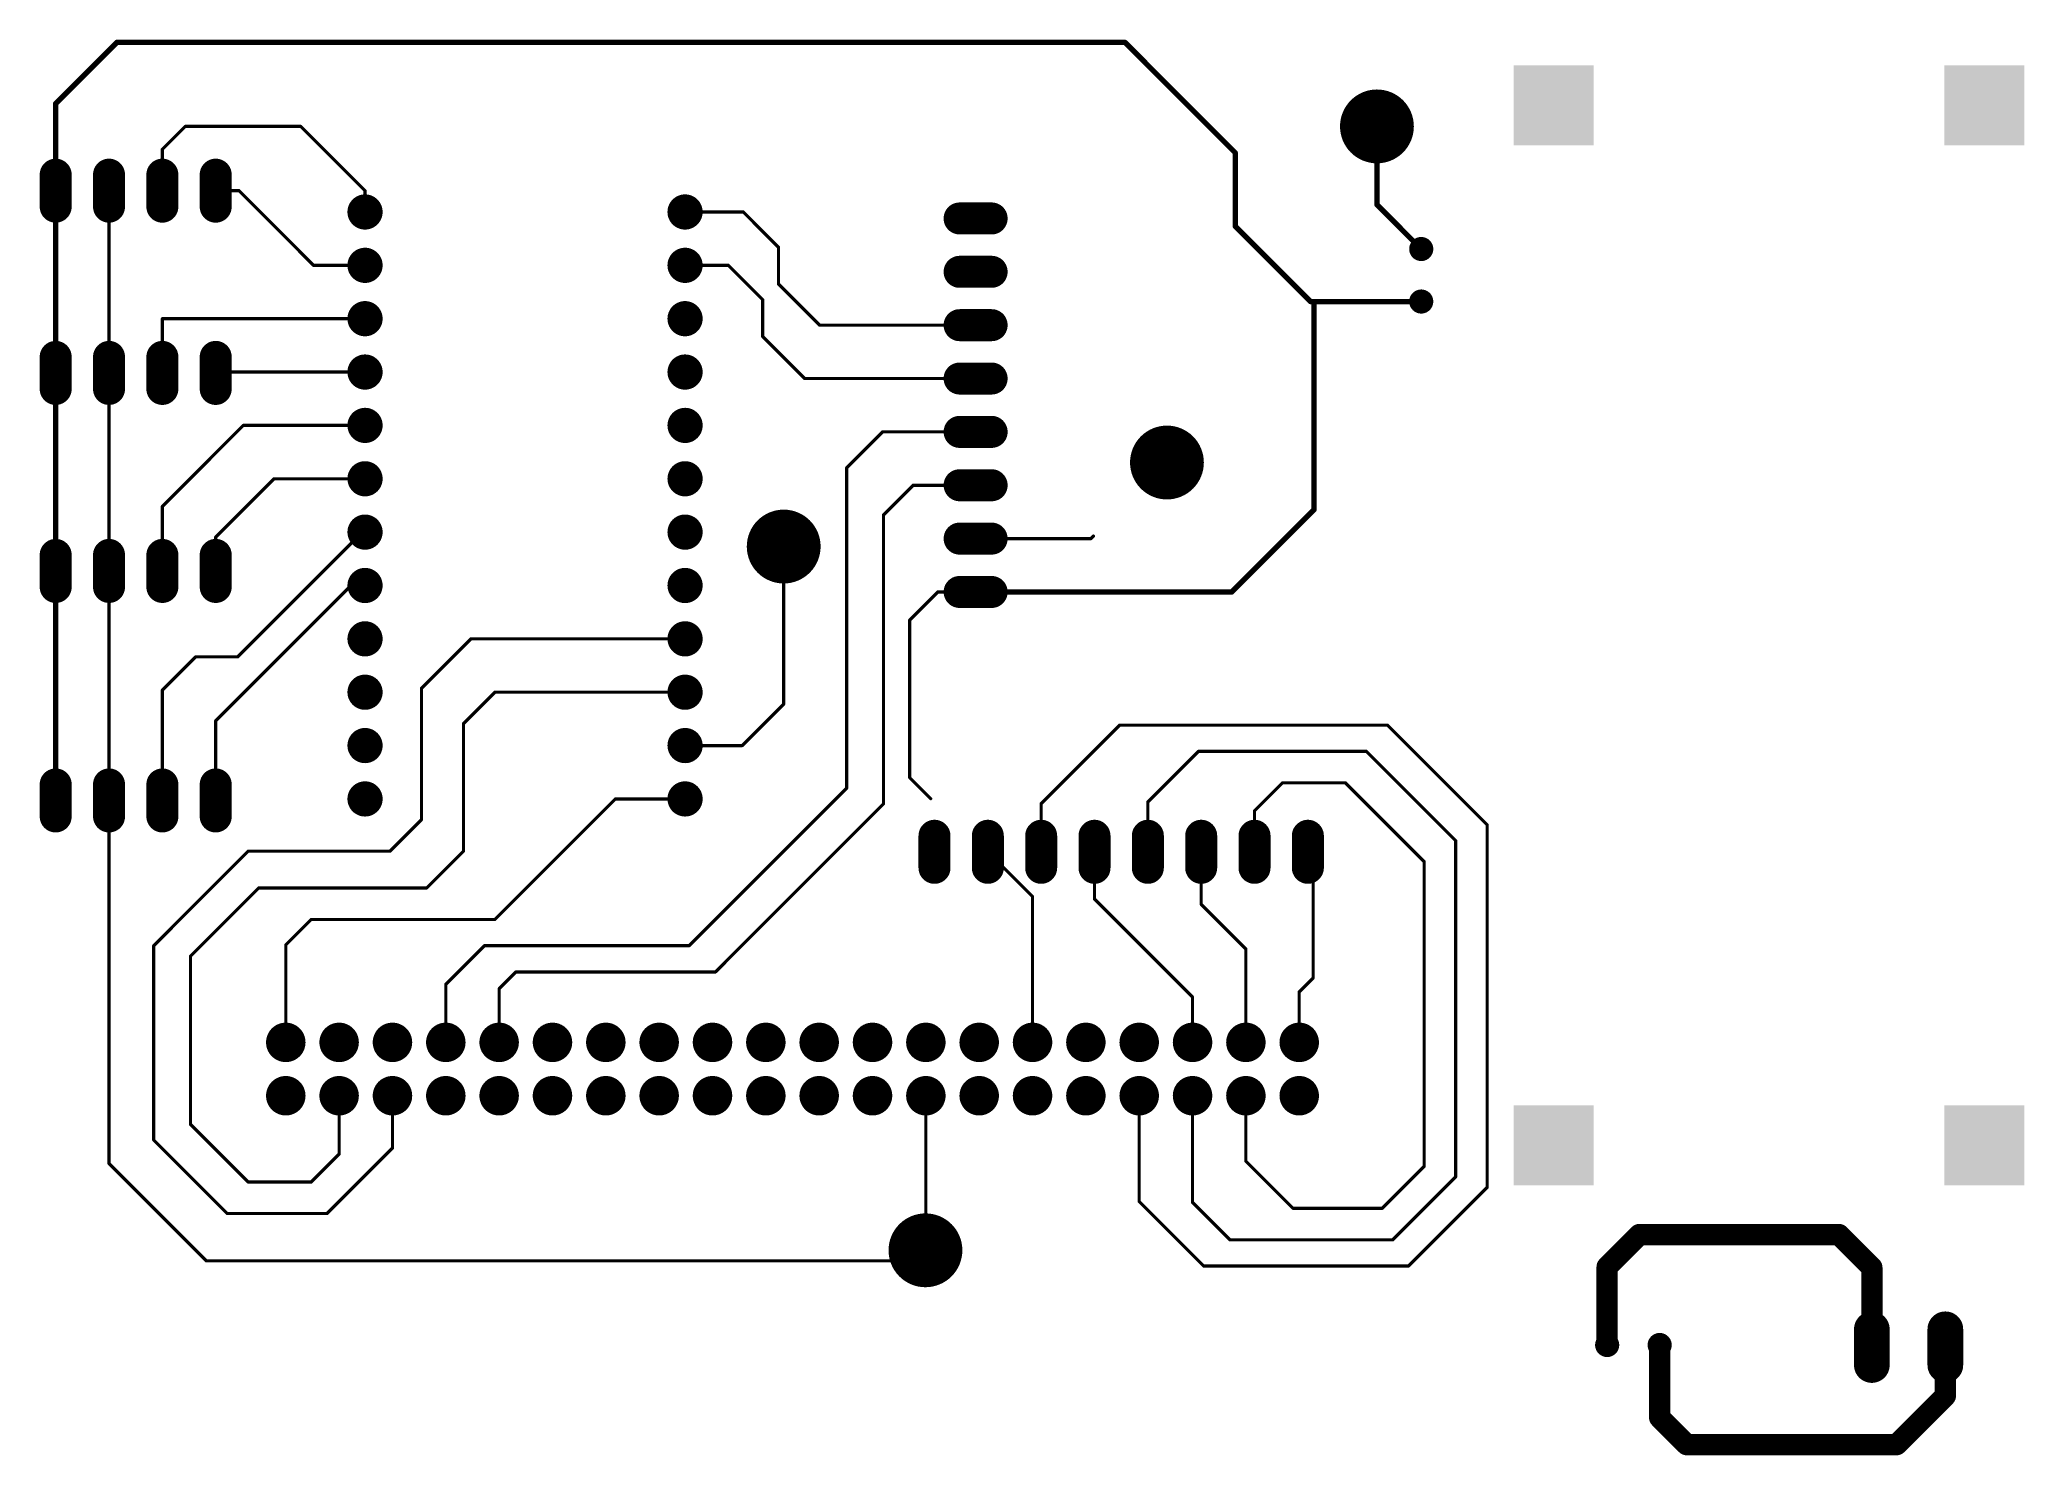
# Model space of a CAD drawing. Extents: x 2.8 to 97.3, y 1.5 to 68.9.
import ezdxf

# ---------------------------------------------------------------- set-up
doc = ezdxf.new("R2010")
doc.units = 0
for name, color, linetype in [('1', 12, 'CONTINUOUS'), ('17', 110, 'CONTINUOUS'), ('18', 110, 'CONTINUOUS')]:
    doc.layers.add(name, color=color, linetype=linetype)

# ---------------------------------------------------------------- blocks, each defined once
blk = doc.blocks.new('LONGP100')
at = {"const_width": 1}
blk.add_lwpolyline([(-0.5, 0), (0.5, 0)], dxfattribs=at)
at = {"const_width": 0.5}
for points in [[(-0.5, 0.25, 1), (-0.5, -0.25)], [(0.5, -0.25, 1), (0.5, 0.25)]]:
    blk.add_lwpolyline(points, format="xyb", dxfattribs=at)
blk = doc.blocks.new('ROUNDP')
at = {"const_width": 0.5}
blk.add_lwpolyline([(0, -0.25, 1), (0, 0.25, 1), (0, -0.25)], format="xyb", dxfattribs=at)
blk = doc.blocks.new('SQUAREP')
blk.add_solid([(-0.5, -0.5), (0.5, -0.5), (-0.5, 0.5), (0.5, 0.5)])
blk = doc.blocks.new('ROUNDV')
at = {"const_width": 0.5}
blk.add_lwpolyline([(0, -0.25, 1), (0, 0.25, 1), (0, -0.25)], format="xyb", dxfattribs=at)

msp = doc.modelspace()

# ---------------------------------------------------------------- linework, layer by layer
at = {"layer": '1'}
for points, const_width in [([(3.5822, 65.8322), (6.5, 68.75)], 0.254), ([(6.5, 68.75), (54.5, 68.75)], 0.254), ([(54.5, 68.75), (59.75, 63.5)], 0.254), ([(3.5822, 61.691), (3.5822, 65.8322)], 0.254), ([(8.6622, 63.6622), (9.75, 64.75)], 0.1524), ([(9.75, 64.75), (15.25, 64.75)], 0.1524), ([(15.25, 64.75), (18.3133, 61.6867)], 0.1524), ([(66.5, 61.0229), (66.5, 64.75)], 0.254), ([(8.6622, 61.691), (8.6622, 63.6622)], 0.1524), ([(59.75, 63.5), (59.75, 60)], 0.254), ([(3.5822, 53.0153), (3.5822, 61.6678)], 0.254), ([(6.1222, 61.691), (6.1222, 53.0153)], 0.1524), ([(12.309, 61.691), (11.2022, 61.691)], 0.1524), ([(15.8635, 58.1365), (12.309, 61.691)], 0.1524), ([(18.3133, 61.6867), (18.3133, 60.6765)], 0.1524), ([(36.3235, 60.6765), (33.5533, 60.6765)], 0.1524), ([(38, 59), (36.3235, 60.6765)], 0.1524), ([(68.609, 58.9139), (66.5, 61.0229)], 0.254), ([(59.75, 60), (63.3361, 56.4139)], 0.254), ([(38, 57.25), (38, 59)], 0.1524), ([(18.3133, 58.1365), (15.8635, 58.1365)], 0.1524), ([(35.6135, 58.1365), (33.5533, 58.1365)], 0.1524), ([(37.25, 56.5), (35.6135, 58.1365)], 0.1524), ([(39.9618, 55.2882), (38, 57.25)], 0.1524), ([(37.25, 54.75), (37.25, 56.5)], 0.1524), ([(63.3361, 56.4139), (63.5, 56.4139)], 0.254), ([(63.5, 56.4139), (68.609, 56.4139)], 0.254), ([(63.5, 56.4139), (63.5, 46.5)], 0.254), ([(18.3133, 55.5965), (8.6622, 55.5965)], 0.1524), ([(8.6622, 55.5965), (8.6622, 53.0153)], 0.1524), ([(39.2518, 52.7482), (37.25, 54.75)], 0.1524), ([(47.3897, 55.2882), (39.9618, 55.2882)], 0.1524), ([(3.5822, 53.0153), (3.5822, 43.8395)], 0.254), ([(6.1222, 53.0153), (6.1222, 43.5895)], 0.1524), ([(11.2022, 53.0153), (11.2434, 53.0565)], 0.1524), ([(18.3133, 53.0565), (11.2434, 53.0565)], 0.1524), ([(47.3897, 52.7482), (39.2518, 52.7482)], 0.1524), ([(12.5165, 50.5165), (8.6622, 46.6622)], 0.1524), ([(18.3133, 50.5165), (12.5165, 50.5165)], 0.1524), ([(42.9582, 50.2082), (41.25, 48.5)], 0.1524), ([(47.3897, 50.2082), (42.9582, 50.2082)], 0.1524), ([(41.25, 48.5), (41.25, 33.25)], 0.1524), ([(13.9765, 47.9765), (11.2022, 45.2022)], 0.1524), ([(18.3133, 47.9765), (13.9765, 47.9765)], 0.1524), ([(44.4182, 47.6682), (43, 46.25)], 0.1524), ([(47.3897, 47.6682), (44.4182, 47.6682)], 0.1524), ([(8.6622, 46.6622), (8.6622, 43.5895)], 0.1524), ([(43, 46.25), (43, 32.5)], 0.1524), ([(63.5, 46.5), (59.5882, 42.5882)], 0.254), ([(18.1865, 45.4365), (12.25, 39.5)], 0.1524), ([(18.3133, 45.4365), (18.1865, 45.4365)], 0.1524), ([(11.2022, 45.2022), (11.2022, 43.5895)], 0.1524), ([(38.25, 37.25), (38.25, 44.75)], 0.1524), ([(47.3897, 45.1282), (52.8782, 45.1282)], 0.1524), ([(52.8782, 45.1282), (53, 45.25)], 0.1524), ([(3.5822, 43.8395), (3.5822, 43.5895)], 0.254), ([(3.7035, 43.7109), (3.5822, 43.5895)], 0.254), ([(3.5822, 43.5895), (3.5822, 32.6638)], 0.254), ([(3.5822, 43.8395), (3.7109, 43.7109)], 0.1524), ([(3.7035, 43.7109), (3.7109, 43.7109)], 0.254), ([(6.1222, 43.5895), (6.1222, 32.6638)], 0.1524), ([(17.6465, 42.8965), (11.2022, 36.4522)], 0.1524), ([(18.3133, 42.8965), (17.6465, 42.8965)], 0.1524), ([(45.5882, 42.5882), (45, 42)], 0.1524), ([(47.3897, 42.5882), (45.5882, 42.5882)], 0.1524), ([(59.5882, 42.5882), (47.3897, 42.5882)], 0.254), ([(45, 42), (44.25, 41.25)], 0.1524), ([(44.25, 41.25), (44.25, 33.75)], 0.1524), ([(21, 38), (23.3565, 40.3565)], 0.1524), ([(23.3565, 40.3565), (33.5533, 40.3565)], 0.1524), ([(10.25, 39.5), (8.6622, 37.9122)], 0.1524), ([(12.25, 39.5), (10.25, 39.5)], 0.1524), ([(8.6622, 37.9122), (8.6622, 32.6638)], 0.1524), ([(21, 31.75), (21, 38)], 0.1524), ([(24.5, 37.8165), (23, 36.3165)], 0.1524), ([(24.5, 37.8165), (33.5533, 37.8165)], 0.1524), ([(36.2765, 35.2765), (38.25, 37.25)], 0.1524), ([(11.2022, 36.4522), (11.2022, 32.6638)], 0.1524), ([(23, 30.25), (23, 36.3165)], 0.1524), ([(50.5109, 32.5109), (54.25, 36.25)], 0.1524), ([(54.25, 36.25), (67, 36.25)], 0.1524), ([(67, 36.25), (71.75, 31.5)], 0.1524), ([(33.5533, 35.2765), (36.2765, 35.2765)], 0.1524), ([(55.5909, 32.5909), (58, 35)], 0.1524), ([(58, 35), (66, 35)], 0.1524), ([(66, 35), (70.25, 30.75)], 0.1524), ([(41.25, 33.25), (33.75, 25.75)], 0.1524), ([(44.25, 33.75), (45.25, 32.75)], 0.1524), ([(60.6709, 32.1709), (62, 33.5)], 0.1524), ([(62, 33.5), (65, 33.5)], 0.1524), ([(65, 33.5), (68.75, 29.75)], 0.1524), ([(6.1222, 32.6638), (6.1222, 15.3778)], 0.1524), ([(30.2365, 32.7365), (24.5, 27)], 0.1524), ([(33.5533, 32.7365), (30.2365, 32.7365)], 0.1524), ([(35, 24.5), (43, 32.5)], 0.1524), ([(50.5109, 30.2197), (50.5109, 32.5109)], 0.1524), ([(55.5909, 30.2197), (55.5909, 32.5909)], 0.1524), ([(60.6709, 30.2197), (60.6709, 32.1709)], 0.1524), ([(19.5, 30.25), (21, 31.75)], 0.1524), ([(71.75, 31.5), (71.75, 14.25)], 0.1524), ([(8.25, 25.75), (12.75, 30.25)], 0.1524), ([(12.75, 30.25), (19.5, 30.25)], 0.1524), ([(21.25, 28.5), (23, 30.25)], 0.1524), ([(47.9709, 30.2197), (50.0993, 28.0913)], 0.1524), ([(53.0509, 27.9697), (53.0509, 30.2197)], 0.1524), ([(58.1309, 30.2197), (58.1309, 27.7197)], 0.1524), ([(63.4609, 29.9697), (63.2109, 30.2197)], 0.1524), ([(70.25, 30.75), (70.25, 14.75)], 0.1524), ([(63.4609, 29.9697), (63.4609, 24.2109)], 0.1524), ([(68.75, 29.75), (68.75, 15.25)], 0.1524), ([(10, 25.25), (13.25, 28.5)], 0.1524), ([(13.25, 28.5), (21.25, 28.5)], 0.1524), ([(50.0993, 28.0913), (50.0993, 21.1476)], 0.1524), ([(57.7193, 23.3013), (53.0509, 27.9697)], 0.1524), ([(60.2593, 25.5913), (58.1309, 27.7197)], 0.1524), ([(14.5393, 25.7893), (15.75, 27)], 0.1524), ([(15.75, 27), (24.5, 27)], 0.1524), ([(8.25, 16.5), (8.25, 25.75)], 0.1524), ([(14.5393, 21.1476), (14.5393, 25.7893)], 0.1524), ([(22.1593, 23.9093), (24, 25.75)], 0.1524), ([(33.75, 25.75), (24, 25.75)], 0.1524), ([(60.2593, 25.5913), (60.2593, 21.1476)], 0.1524), ([(10, 17.25), (10, 25.25)], 0.1524), ([(25.5, 24.5), (24.6993, 23.6993)], 0.1524), ([(25.5, 24.5), (35, 24.5)], 0.1524), ([(22.1593, 21.1476), (22.1593, 23.9093)], 0.1524), ([(24.6993, 23.6993), (24.6993, 21.1476)], 0.1524), ([(62.7993, 23.5493), (63.4609, 24.2109)], 0.1524), ([(57.7193, 21.1476), (57.7193, 23.3013)], 0.1524), ([(62.7993, 21.1476), (62.7993, 23.5493)], 0.1524), ([(17.0793, 18.6076), (17.0793, 15.8293)], 0.1524), ([(19.6193, 18.6076), (19.6193, 16.1193)], 0.1524), ([(45.0193, 18.6076), (45.0193, 11.2693)], 0.1524), ([(55.1793, 13.5707), (55.1793, 18.6076)], 0.1524), ([(57.7193, 13.5307), (57.7193, 18.6076)], 0.1524), ([(60.2593, 15.4907), (60.2593, 18.6076)], 0.1524), ([(12.75, 14.5), (10, 17.25)], 0.1524), ([(11.75, 13), (8.25, 16.5)], 0.1524), ([(19.6193, 16.1193), (16.5, 13)], 0.1524), ([(6.1222, 15.3778), (10.75, 10.75)], 0.1524), ([(17.0793, 15.8293), (15.75, 14.5)], 0.1524), ([(62.5, 13.25), (60.2593, 15.4907)], 0.1524), ([(68.75, 15.25), (66.75, 13.25)], 0.1524), ([(15.75, 14.5), (12.75, 14.5)], 0.1524), ([(70.25, 14.75), (67.25, 11.75)], 0.1524), ([(71.75, 14.25), (68, 10.5)], 0.1524), ([(58.25, 10.5), (55.1793, 13.5707)], 0.1524), ([(59.5, 11.75), (57.7193, 13.5307)], 0.1524), ([(66.75, 13.25), (62.5, 13.25)], 0.1524), ([(16.5, 13), (11.75, 13)], 0.1524), ([(79, 12), (77.4633, 10.4633)], 1.016), ([(88.5, 12), (79, 12)], 1.016), ([(90.0673, 10.4327), (88.5, 12)], 1.016), ([(45.0193, 11.2693), (45, 11.25)], 0.1524), ([(67.25, 11.75), (59.5, 11.75)], 0.1524), ([(10.75, 10.75), (44.5, 10.75)], 0.1524), ([(44.5, 10.75), (45, 11.25)], 0.1524), ([(68, 10.5), (58.25, 10.5)], 0.1524), ([(77.4633, 10.4633), (77.4633, 6.7414)], 1.016), ([(90.0673, 6.6387), (90.0673, 10.4327)], 1.016), ([(79.9633, 6.7414), (79.9633, 3.2867)], 1.016), ([(93.5673, 4.3173), (93.5673, 6.6387)], 1.016), ([(91.25, 2), (93.5673, 4.3173)], 1.016), ([(79.9633, 3.2867), (81.25, 2)], 1.016), ([(81.25, 2), (91.25, 2)], 1.016)]:
    msp.add_lwpolyline(points, dxfattribs=dict(at, const_width=const_width))
for points, const_width in [([(6.5, 68.8135, 1), (6.5, 68.6865)], 0.127), ([(6.5449, 68.7051, 1), (6.4551, 68.7949)], 0.127), ([(54.5449, 68.7949, 1), (54.4551, 68.7051)], 0.127), ([(54.5, 68.6865, 1), (54.5, 68.8135)], 0.127), ([(3.6457, 65.8322, 1), (3.5187, 65.8322)], 0.127), ([(3.5373, 65.8771, 1), (3.6271, 65.7873)], 0.127), ([(9.75, 64.7881, 1), (9.75, 64.7119)], 0.0762), ([(9.7769, 64.7231, 1), (9.7231, 64.7769)], 0.0762), ([(15.2769, 64.7769, 1), (15.2231, 64.7231)], 0.0762), ([(15.25, 64.7119, 1), (15.25, 64.7881)], 0.0762), ([(66.5635, 64.75, 1), (66.4365, 64.75)], 0.127), ([(8.7003, 63.6622, 1), (8.6241, 63.6622)], 0.0762), ([(8.6353, 63.6891, 1), (8.6891, 63.6353)], 0.0762), ([(59.8135, 63.5, 1), (59.6865, 63.5)], 0.127), ([(59.7051, 63.4551, 1), (59.7949, 63.5449)], 0.127), ([(3.6457, 61.6678, 1), (3.5187, 61.6678)], 0.127), ([(3.5187, 61.691, 1), (3.6457, 61.691)], 0.127), ([(6.1603, 61.691, 1), (6.0841, 61.691)], 0.0762), ([(8.6241, 61.691, 1), (8.7003, 61.691)], 0.0762), ([(11.2022, 61.7291, 1), (11.2022, 61.6529)], 0.0762), ([(12.3359, 61.7179, 1), (12.2821, 61.6641)], 0.0762), ([(12.309, 61.6529, 1), (12.309, 61.7291)], 0.0762), ([(18.3514, 61.6867, 1), (18.2752, 61.6867)], 0.0762), ([(18.2864, 61.6598, 1), (18.3402, 61.7136)], 0.0762), ([(18.2752, 60.6765, 1), (18.3514, 60.6765)], 0.0762), ([(33.5533, 60.7146, 1), (33.5533, 60.6384)], 0.0762), ([(36.3504, 60.7034, 1), (36.2966, 60.6496)], 0.0762), ([(36.3235, 60.6384, 1), (36.3235, 60.7146)], 0.0762), ([(66.5449, 61.0678, 1), (66.4551, 60.978)], 0.127), ([(66.4365, 61.0229, 1), (66.5635, 61.0229)], 0.127), ([(59.7949, 60.0449, 1), (59.7051, 59.9551)], 0.127), ([(59.6865, 60, 1), (59.8135, 60)], 0.127), ([(38.0381, 59, 1), (37.9619, 59)], 0.0762), ([(37.9731, 58.9731, 1), (38.0269, 59.0269)], 0.0762), ([(68.5641, 58.869, 1), (68.6539, 58.9588)], 0.127), ([(15.8635, 58.1746, 1), (15.8635, 58.0984)], 0.0762), ([(15.8366, 58.1096, 1), (15.8904, 58.1634)], 0.0762), ([(18.3133, 58.0984, 1), (18.3133, 58.1746)], 0.0762), ([(33.5533, 58.1746, 1), (33.5533, 58.0984)], 0.0762), ([(35.6404, 58.1634, 1), (35.5866, 58.1096)], 0.0762), ([(35.6135, 58.0984, 1), (35.6135, 58.1746)], 0.0762), ([(37.9619, 57.25, 1), (38.0381, 57.25)], 0.0762), ([(38.0269, 57.2769, 1), (37.9731, 57.2231)], 0.0762), ([(37.2881, 56.5, 1), (37.2119, 56.5)], 0.0762), ([(37.2231, 56.4731, 1), (37.2769, 56.5269)], 0.0762), ([(63.3361, 56.4774, 1), (63.3361, 56.3504)], 0.127), ([(63.2912, 56.369, 1), (63.381, 56.4588)], 0.127), ([(63.5, 56.4774, 1), (63.5, 56.3504)], 0.127), ([(63.5635, 56.4139, 1), (63.4365, 56.4139)], 0.127), ([(63.5, 56.3504, 1), (63.5, 56.4774)], 0.127), ([(68.609, 56.3504, 1), (68.609, 56.4774)], 0.127), ([(8.6622, 55.6346, 1), (8.6622, 55.5584)], 0.0762), ([(8.7003, 55.5965, 1), (8.6241, 55.5965)], 0.0762), ([(18.3133, 55.5584, 1), (18.3133, 55.6346)], 0.0762), ([(37.2769, 54.7769, 1), (37.2231, 54.7231)], 0.0762), ([(39.9618, 55.3263, 1), (39.9618, 55.2501)], 0.0762), ([(39.9349, 55.2613, 1), (39.9887, 55.3151)], 0.0762), ([(47.3897, 55.2501, 1), (47.3897, 55.3263)], 0.0762), ([(37.2119, 54.75, 1), (37.2881, 54.75)], 0.0762), ([(3.6457, 53.0153, 1), (3.5187, 53.0153)], 0.127), ([(3.5187, 53.0153, 1), (3.6457, 53.0153)], 0.127), ([(6.1603, 53.0153, 1), (6.0841, 53.0153)], 0.0762), ([(6.0841, 53.0153, 1), (6.1603, 53.0153)], 0.0762), ([(8.6241, 53.0153, 1), (8.7003, 53.0153)], 0.0762), ([(11.1753, 53.0422, 1), (11.2291, 52.9883)], 0.0762), ([(11.2434, 53.0946, 1), (11.2434, 53.0184)], 0.0762), ([(11.2704, 53.0296, 1), (11.2165, 53.0834)], 0.0762), ([(18.3133, 53.0184, 1), (18.3133, 53.0946)], 0.0762), ([(39.2518, 52.7863, 1), (39.2518, 52.7101)], 0.0762), ([(39.2249, 52.7213, 1), (39.2787, 52.7751)], 0.0762), ([(47.3897, 52.7101, 1), (47.3897, 52.7863)], 0.0762), ([(12.5165, 50.5546, 1), (12.5165, 50.4784)], 0.0762), ([(12.5434, 50.4896, 1), (12.4896, 50.5434)], 0.0762), ([(18.3133, 50.4784, 1), (18.3133, 50.5546)], 0.0762), ([(42.9582, 50.2463, 1), (42.9582, 50.1701)], 0.0762), ([(42.9851, 50.1813, 1), (42.9313, 50.2351)], 0.0762), ([(47.3897, 50.1701, 1), (47.3897, 50.2463)], 0.0762), ([(41.2881, 48.5, 1), (41.2119, 48.5)], 0.0762), ([(41.2231, 48.5269, 1), (41.2769, 48.4731)], 0.0762), ([(13.9765, 48.0146, 1), (13.9765, 47.9384)], 0.0762), ([(14.0034, 47.9496, 1), (13.9496, 48.0034)], 0.0762), ([(18.3133, 47.9384, 1), (18.3133, 48.0146)], 0.0762), ([(44.4182, 47.7063, 1), (44.4182, 47.6301)], 0.0762), ([(44.4451, 47.6413, 1), (44.3913, 47.6951)], 0.0762), ([(47.3897, 47.6301, 1), (47.3897, 47.7063)], 0.0762), ([(8.7003, 46.6622, 1), (8.6241, 46.6622)], 0.0762), ([(8.6353, 46.6891, 1), (8.6891, 46.6353)], 0.0762), ([(43.0381, 46.25, 1), (42.9619, 46.25)], 0.0762), ([(42.9731, 46.2769, 1), (43.0269, 46.2231)], 0.0762), ([(63.4365, 46.5, 1), (63.5635, 46.5)], 0.127), ([(63.5449, 46.4551, 1), (63.4551, 46.5449)], 0.127), ([(18.1865, 45.4746, 1), (18.1865, 45.3984)], 0.0762), ([(18.2134, 45.4096, 1), (18.1596, 45.4634)], 0.0762), ([(18.3133, 45.3984, 1), (18.3133, 45.4746)], 0.0762), ([(11.2403, 45.2022, 1), (11.1641, 45.2022)], 0.0762), ([(11.1753, 45.2291, 1), (11.2291, 45.1753)], 0.0762), ([(38.2881, 44.75, 1), (38.2119, 44.75)], 0.0762), ([(47.3897, 45.1663, 1), (47.3897, 45.0901)], 0.0762), ([(52.8513, 45.1551, 1), (52.9051, 45.1013)], 0.0762), ([(52.8782, 45.0901, 1), (52.8782, 45.1663)], 0.0762), ([(53.0269, 45.2231, 1), (52.9731, 45.2769)], 0.0762), ([(3.6457, 43.8395, 1), (3.5187, 43.8395)], 0.127), ([(3.5187, 43.8395, 1), (3.6457, 43.8395)], 0.127), ([(3.6457, 43.5895, 1), (3.5187, 43.5895)], 0.127), ([(3.5373, 43.6344, 1), (3.6271, 43.5446)], 0.127), ([(3.5187, 43.5895, 1), (3.6457, 43.5895)], 0.127), ([(3.6091, 43.8665, 1), (3.5553, 43.8126)], 0.0762), ([(3.7035, 43.7744, 1), (3.7035, 43.6474)], 0.127), ([(3.7484, 43.666, 1), (3.6586, 43.7558)], 0.127), ([(3.6839, 43.6839, 1), (3.7378, 43.7378)], 0.0762), ([(3.7109, 43.6474, 1), (3.7109, 43.7744)], 0.127), ([(6.1603, 43.5895, 1), (6.0841, 43.5895)], 0.0762), ([(6.0841, 43.5895, 1), (6.1603, 43.5895)], 0.0762), ([(8.6241, 43.5895, 1), (8.7003, 43.5895)], 0.0762), ([(11.1641, 43.5895, 1), (11.2403, 43.5895)], 0.0762), ([(17.6465, 42.9346, 1), (17.6465, 42.8584)], 0.0762), ([(17.6734, 42.8696, 1), (17.6196, 42.9234)], 0.0762), ([(18.3133, 42.8584, 1), (18.3133, 42.9346)], 0.0762), ([(45.5882, 42.6263, 1), (45.5882, 42.5501)], 0.0762), ([(45.6151, 42.5613, 1), (45.5613, 42.6151)], 0.0762), ([(47.3897, 42.6517, 1), (47.3897, 42.5247)], 0.127), ([(47.3897, 42.5501, 1), (47.3897, 42.6263)], 0.0762), ([(59.5433, 42.6331, 1), (59.6331, 42.5433)], 0.127), ([(59.5882, 42.5247, 1), (59.5882, 42.6517)], 0.127), ([(44.9731, 42.0269, 1), (45.0269, 41.9731)], 0.0762), ([(45.0269, 41.9731, 1), (44.9731, 42.0269)], 0.0762), ([(44.2881, 41.25, 1), (44.2119, 41.25)], 0.0762), ([(44.2231, 41.2769, 1), (44.2769, 41.2231)], 0.0762), ([(23.3565, 40.3946, 1), (23.3565, 40.3184)], 0.0762), ([(23.3834, 40.3296, 1), (23.3296, 40.3834)], 0.0762), ([(33.5533, 40.3184, 1), (33.5533, 40.3946)], 0.0762), ([(10.25, 39.5381, 1), (10.25, 39.4619)], 0.0762), ([(10.2769, 39.4731, 1), (10.2231, 39.5269)], 0.0762), ([(12.2231, 39.5269, 1), (12.2769, 39.4731)], 0.0762), ([(12.25, 39.4619, 1), (12.25, 39.5381)], 0.0762), ([(8.7003, 37.9122, 1), (8.6241, 37.9122)], 0.0762), ([(8.6353, 37.9391, 1), (8.6891, 37.8853)], 0.0762), ([(21.0381, 38, 1), (20.9619, 38)], 0.0762), ([(20.9731, 38.0269, 1), (21.0269, 37.9731)], 0.0762), ([(24.5, 37.8546, 1), (24.5, 37.7784)], 0.0762), ([(24.5269, 37.7896, 1), (24.4731, 37.8434)], 0.0762), ([(33.5533, 37.7784, 1), (33.5533, 37.8546)], 0.0762), ([(38.2119, 37.25, 1), (38.2881, 37.25)], 0.0762), ([(38.2769, 37.2231, 1), (38.2231, 37.2769)], 0.0762), ([(11.2403, 36.4522, 1), (11.1641, 36.4522)], 0.0762), ([(11.1753, 36.4791, 1), (11.2291, 36.4253)], 0.0762), ([(23.0381, 36.3165, 1), (22.9619, 36.3165)], 0.0762), ([(22.9731, 36.3434, 1), (23.0269, 36.2896)], 0.0762), ([(54.25, 36.2881, 1), (54.25, 36.2119)], 0.0762), ([(54.2769, 36.2231, 1), (54.2231, 36.2769)], 0.0762), ([(67.0269, 36.2769, 1), (66.9731, 36.2231)], 0.0762), ([(67, 36.2119, 1), (67, 36.2881)], 0.0762), ([(33.5533, 35.3146, 1), (33.5533, 35.2384)], 0.0762), ([(36.2496, 35.3034, 1), (36.3034, 35.2496)], 0.0762), ([(36.2765, 35.2384, 1), (36.2765, 35.3146)], 0.0762), ([(58, 35.0381, 1), (58, 34.9619)], 0.0762), ([(58.0269, 34.9731, 1), (57.9731, 35.0269)], 0.0762), ([(66.0269, 35.0269, 1), (65.9731, 34.9731)], 0.0762), ([(66, 34.9619, 1), (66, 35.0381)], 0.0762), ([(41.2119, 33.25, 1), (41.2881, 33.25)], 0.0762), ([(41.2769, 33.2231, 1), (41.2231, 33.2769)], 0.0762), ([(44.2119, 33.75, 1), (44.2881, 33.75)], 0.0762), ([(44.2769, 33.7769, 1), (44.2231, 33.7231)], 0.0762), ([(62, 33.5381, 1), (62, 33.4619)], 0.0762), ([(62.0269, 33.4731, 1), (61.9731, 33.5269)], 0.0762), ([(65.0269, 33.5269, 1), (64.9731, 33.4731)], 0.0762), ([(65, 33.4619, 1), (65, 33.5381)], 0.0762), ([(3.5187, 32.6638, 1), (3.6457, 32.6638)], 0.127), ([(6.1603, 32.6638, 1), (6.0841, 32.6638)], 0.0762), ([(6.0841, 32.6638, 1), (6.1603, 32.6638)], 0.0762), ([(8.6241, 32.6638, 1), (8.7003, 32.6638)], 0.0762), ([(11.1641, 32.6638, 1), (11.2403, 32.6638)], 0.0762), ([(30.2365, 32.7746, 1), (30.2365, 32.6984)], 0.0762), ([(30.2634, 32.7096, 1), (30.2096, 32.7634)], 0.0762), ([(33.5533, 32.6984, 1), (33.5533, 32.7746)], 0.0762), ([(42.9619, 32.5, 1), (43.0381, 32.5)], 0.0762), ([(43.0269, 32.4731, 1), (42.9731, 32.5269)], 0.0762), ([(45.2231, 32.7231, 1), (45.2769, 32.7769)], 0.0762), ([(50.549, 32.5109, 1), (50.4728, 32.5109)], 0.0762), ([(50.484, 32.5378, 1), (50.5378, 32.484)], 0.0762), ([(55.629, 32.5909, 1), (55.5528, 32.5909)], 0.0762), ([(55.564, 32.6178, 1), (55.6178, 32.564)], 0.0762), ([(60.709, 32.1709, 1), (60.6328, 32.1709)], 0.0762), ([(60.644, 32.1978, 1), (60.6978, 32.144)], 0.0762), ([(20.9619, 31.75, 1), (21.0381, 31.75)], 0.0762), ([(21.0269, 31.7231, 1), (20.9731, 31.7769)], 0.0762), ([(71.7881, 31.5, 1), (71.7119, 31.5)], 0.0762), ([(71.7231, 31.4731, 1), (71.7769, 31.5269)], 0.0762), ([(12.75, 30.2881, 1), (12.75, 30.2119)], 0.0762), ([(12.7769, 30.2231, 1), (12.7231, 30.2769)], 0.0762), ([(19.4731, 30.2769, 1), (19.5269, 30.2231)], 0.0762), ([(19.5, 30.2119, 1), (19.5, 30.2881)], 0.0762), ([(22.9619, 30.25, 1), (23.0381, 30.25)], 0.0762), ([(23.0269, 30.2231, 1), (22.9731, 30.2769)], 0.0762), ([(47.9978, 30.2466, 1), (47.944, 30.1928)], 0.0762), ([(50.4728, 30.2197, 1), (50.549, 30.2197)], 0.0762), ([(53.089, 30.2197, 1), (53.0128, 30.2197)], 0.0762), ([(55.5528, 30.2197, 1), (55.629, 30.2197)], 0.0762), ([(58.169, 30.2197, 1), (58.0928, 30.2197)], 0.0762), ([(60.6328, 30.2197, 1), (60.709, 30.2197)], 0.0762), ([(63.2378, 30.2466, 1), (63.184, 30.1928)], 0.0762), ([(70.2881, 30.75, 1), (70.2119, 30.75)], 0.0762), ([(70.2231, 30.7231, 1), (70.2769, 30.7769)], 0.0762), ([(63.499, 29.9697, 1), (63.4228, 29.9697)], 0.0762), ([(63.434, 29.9428, 1), (63.4878, 29.9966)], 0.0762), ([(68.7881, 29.75, 1), (68.7119, 29.75)], 0.0762), ([(68.7231, 29.7231, 1), (68.7769, 29.7769)], 0.0762), ([(13.25, 28.5381, 1), (13.25, 28.4619)], 0.0762), ([(13.2769, 28.4731, 1), (13.2231, 28.5269)], 0.0762), ([(21.2231, 28.5269, 1), (21.2769, 28.4731)], 0.0762), ([(21.25, 28.4619, 1), (21.25, 28.5381)], 0.0762), ([(50.1374, 28.0913, 1), (50.0612, 28.0913)], 0.0762), ([(50.0724, 28.0644, 1), (50.1262, 28.1182)], 0.0762), ([(53.0128, 27.9697, 1), (53.089, 27.9697)], 0.0762), ([(53.0778, 27.9966, 1), (53.024, 27.9428)], 0.0762), ([(58.0928, 27.7197, 1), (58.169, 27.7197)], 0.0762), ([(58.1578, 27.7466, 1), (58.104, 27.6928)], 0.0762), ([(15.75, 27.0381, 1), (15.75, 26.9619)], 0.0762), ([(15.7769, 26.9731, 1), (15.7231, 27.0269)], 0.0762), ([(24.4731, 27.0269, 1), (24.5269, 26.9731)], 0.0762), ([(24.5, 26.9619, 1), (24.5, 27.0381)], 0.0762), ([(8.2881, 25.75, 1), (8.2119, 25.75)], 0.0762), ([(8.2231, 25.7769, 1), (8.2769, 25.7231)], 0.0762), ([(14.5774, 25.7893, 1), (14.5012, 25.7893)], 0.0762), ([(14.5124, 25.8162, 1), (14.5662, 25.7624)], 0.0762), ([(24, 25.7881, 1), (24, 25.7119)], 0.0762), ([(24.0269, 25.7231, 1), (23.9731, 25.7769)], 0.0762), ([(33.7231, 25.7769, 1), (33.7769, 25.7231)], 0.0762), ([(33.75, 25.7119, 1), (33.75, 25.7881)], 0.0762), ([(60.2974, 25.5913, 1), (60.2212, 25.5913)], 0.0762), ([(60.2324, 25.5644, 1), (60.2862, 25.6182)], 0.0762), ([(10.0381, 25.25, 1), (9.9619, 25.25)], 0.0762), ([(9.9731, 25.2769, 1), (10.0269, 25.2231)], 0.0762), ([(25.5, 24.5381, 1), (25.5, 24.4619)], 0.0762), ([(25.5269, 24.4731, 1), (25.4731, 24.5269)], 0.0762), ([(35, 24.4619, 1), (35, 24.5381)], 0.0762), ([(22.1974, 23.9093, 1), (22.1212, 23.9093)], 0.0762), ([(22.1324, 23.9362, 1), (22.1862, 23.8824)], 0.0762), ([(24.7374, 23.6993, 1), (24.6612, 23.6993)], 0.0762), ([(24.6724, 23.7262, 1), (24.7262, 23.6724)], 0.0762), ([(34.9731, 24.5269, 1), (35.0269, 24.4731)], 0.0762), ([(63.4228, 24.2109, 1), (63.499, 24.2109)], 0.0762), ([(63.4878, 24.184, 1), (63.434, 24.2378)], 0.0762), ([(57.7574, 23.3013, 1), (57.6812, 23.3013)], 0.0762), ([(57.6924, 23.2744, 1), (57.7462, 23.3282)], 0.0762), ([(62.8374, 23.5493, 1), (62.7612, 23.5493)], 0.0762), ([(62.7724, 23.5762, 1), (62.8262, 23.5224)], 0.0762), ([(14.5012, 21.1476, 1), (14.5774, 21.1476)], 0.0762), ([(22.1212, 21.1476, 1), (22.1974, 21.1476)], 0.0762), ([(24.6612, 21.1476, 1), (24.7374, 21.1476)], 0.0762), ([(50.0612, 21.1476, 1), (50.1374, 21.1476)], 0.0762), ([(57.6812, 21.1476, 1), (57.7574, 21.1476)], 0.0762), ([(60.2212, 21.1476, 1), (60.2974, 21.1476)], 0.0762), ([(62.7612, 21.1476, 1), (62.8374, 21.1476)], 0.0762), ([(17.1174, 18.6076, 1), (17.0412, 18.6076)], 0.0762), ([(19.6574, 18.6076, 1), (19.5812, 18.6076)], 0.0762), ([(45.0574, 18.6076, 1), (44.9812, 18.6076)], 0.0762), ([(55.2174, 18.6076, 1), (55.1412, 18.6076)], 0.0762), ([(57.7574, 18.6076, 1), (57.6812, 18.6076)], 0.0762), ([(60.2974, 18.6076, 1), (60.2212, 18.6076)], 0.0762), ([(9.9619, 17.25, 1), (10.0381, 17.25)], 0.0762), ([(10.0269, 17.2769, 1), (9.9731, 17.2231)], 0.0762), ([(8.2119, 16.5, 1), (8.2881, 16.5)], 0.0762), ([(8.2769, 16.5269, 1), (8.2231, 16.4731)], 0.0762), ([(19.5812, 16.1193, 1), (19.6574, 16.1193)], 0.0762), ([(19.6462, 16.0924, 1), (19.5924, 16.1462)], 0.0762), ([(6.0841, 15.3778, 1), (6.1603, 15.3778)], 0.0762), ([(6.1491, 15.4047, 1), (6.0953, 15.3509)], 0.0762), ([(17.0412, 15.8293, 1), (17.1174, 15.8293)], 0.0762), ([(17.1062, 15.8024, 1), (17.0524, 15.8562)], 0.0762), ([(60.2212, 15.4907, 1), (60.2974, 15.4907)], 0.0762), ([(60.2862, 15.5176, 1), (60.2324, 15.4638)], 0.0762), ([(68.7119, 15.25, 1), (68.7881, 15.25)], 0.0762), ([(68.7769, 15.2231, 1), (68.7231, 15.2769)], 0.0762), ([(12.75, 14.5381, 1), (12.75, 14.4619)], 0.0762), ([(12.7231, 14.4731, 1), (12.7769, 14.5269)], 0.0762), ([(15.7231, 14.5269, 1), (15.7769, 14.4731)], 0.0762), ([(15.75, 14.4619, 1), (15.75, 14.5381)], 0.0762), ([(70.2119, 14.75, 1), (70.2881, 14.75)], 0.0762), ([(70.2769, 14.7231, 1), (70.2231, 14.7769)], 0.0762), ([(71.7119, 14.25, 1), (71.7881, 14.25)], 0.0762), ([(71.7769, 14.2231, 1), (71.7231, 14.2769)], 0.0762), ([(55.1412, 13.5707, 1), (55.2174, 13.5707)], 0.0762), ([(55.2062, 13.5976, 1), (55.1524, 13.5438)], 0.0762), ([(57.6812, 13.5307, 1), (57.7574, 13.5307)], 0.0762), ([(57.7462, 13.5576, 1), (57.6924, 13.5038)], 0.0762), ([(62.5, 13.2881, 1), (62.5, 13.2119)], 0.0762), ([(62.4731, 13.2231, 1), (62.5269, 13.2769)], 0.0762), ([(66.7231, 13.2769, 1), (66.7769, 13.2231)], 0.0762), ([(66.75, 13.2119, 1), (66.75, 13.2881)], 0.0762), ([(11.75, 13.0381, 1), (11.75, 12.9619)], 0.0762), ([(11.7231, 12.9731, 1), (11.7769, 13.0269)], 0.0762), ([(16.4731, 13.0269, 1), (16.5269, 12.9731)], 0.0762), ([(16.5, 12.9619, 1), (16.5, 13.0381)], 0.0762), ([(79, 12.254, 1), (79, 11.746)], 0.508), ([(79.1796, 11.8204, 1), (78.8204, 12.1796)], 0.508), ([(88.6796, 12.1796, 1), (88.3204, 11.8204)], 0.508), ([(88.5, 11.746, 1), (88.5, 12.254)], 0.508), ([(45.0462, 11.2424, 1), (44.9924, 11.2962)], 0.0762), ([(59.5, 11.7881, 1), (59.5, 11.7119)], 0.0762), ([(59.4731, 11.7231, 1), (59.5269, 11.7769)], 0.0762), ([(67.2231, 11.7769, 1), (67.2769, 11.7231)], 0.0762), ([(67.25, 11.7119, 1), (67.25, 11.7881)], 0.0762), ([(10.75, 10.7881, 1), (10.75, 10.7119)], 0.0762), ([(10.7231, 10.7231, 1), (10.7769, 10.7769)], 0.0762), ([(44.4731, 10.7769, 1), (44.5269, 10.7231)], 0.0762), ([(44.5, 10.7119, 1), (44.5, 10.7881)], 0.0762), ([(44.9731, 11.2769, 1), (45.0269, 11.2231)], 0.0762), ([(45.0269, 11.2231, 1), (44.9731, 11.2769)], 0.0762), ([(44.9812, 11.2693, 1), (45.0574, 11.2693)], 0.0762), ([(58.25, 10.5381, 1), (58.25, 10.4619)], 0.0762), ([(58.2231, 10.4731, 1), (58.2769, 10.5269)], 0.0762), ([(67.9731, 10.5269, 1), (68.0269, 10.4731)], 0.0762), ([(68, 10.4619, 1), (68, 10.5381)], 0.0762), ([(77.7173, 10.4633, 1), (77.2093, 10.4633)], 0.508), ([(77.2837, 10.6429, 1), (77.6429, 10.2837)], 0.508), ([(90.3213, 10.4327, 1), (89.8133, 10.4327)], 0.508), ([(89.8877, 10.2531, 1), (90.2469, 10.6123)], 0.508), ([(77.2093, 6.7414, 1), (77.7173, 6.7414)], 0.508), ([(80.2173, 6.7414, 1), (79.7093, 6.7414)], 0.508), ([(89.8133, 6.6387, 1), (90.3213, 6.6387)], 0.508), ([(93.8213, 6.6387, 1), (93.3133, 6.6387)], 0.508), ([(93.7469, 4.1377, 1), (93.3877, 4.4969)], 0.508), ([(80.1429, 3.4663, 1), (79.7837, 3.1071)], 0.508), ([(93.3133, 4.3173, 1), (93.8213, 4.3173)], 0.508), ([(79.7093, 3.2867, 1), (80.2173, 3.2867)], 0.508), ([(81.25, 2.254, 1), (81.25, 1.746)], 0.508), ([(81.0704, 1.8204, 1), (81.4296, 2.1796)], 0.508), ([(91.0704, 2.1796, 1), (91.4296, 1.8204)], 0.508), ([(91.25, 1.746, 1), (91.25, 2.254)], 0.508)]:
    msp.add_lwpolyline(points, format="xyb", dxfattribs=dict(at, const_width=const_width))

# ---------------------------------------------------------------- block references
at = {"layer": '17'}
for name, p, xscale, yscale, rotation in [('SQUAREP', (74.9228, 65.7537), 3.81, 3.81, 90), ('SQUAREP', (95.4228, 65.7537), 3.81, 3.81, 90), ('LONGP100', (3.5822, 61.691), 1.524, 1.524, 90), ('LONGP100', (6.1222, 61.691), 1.524, 1.524, 90), ('LONGP100', (8.6622, 61.691), 1.524, 1.524, 90), ('LONGP100', (11.2022, 61.691), 1.524, 1.524, 90), ('ROUNDP', (33.5533, 60.6765), 1.6764, 1.6764, 180), ('ROUNDP', (33.5533, 58.1365), 1.6764, 1.6764, 180), ('ROUNDP', (68.609, 58.9139), 1.148, 1.148, 90), ('ROUNDP', (68.609, 56.4139), 1.148, 1.148, 90), ('ROUNDP', (33.5533, 55.5965), 1.6764, 1.6764, 180), ('LONGP100', (3.5822, 53.0153), 1.524, 1.524, 90), ('LONGP100', (6.1222, 53.0153), 1.524, 1.524, 90), ('LONGP100', (8.6622, 53.0153), 1.524, 1.524, 90), ('LONGP100', (11.2022, 53.0153), 1.524, 1.524, 90), ('ROUNDP', (33.5533, 53.0565), 1.6764, 1.6764, 180), ('ROUNDP', (33.5533, 50.5165), 1.6764, 1.6764, 180), ('ROUNDP', (33.5533, 47.9765), 1.6764, 1.6764, 180), ('ROUNDP', (33.5533, 45.4365), 1.6764, 1.6764, 180), ('LONGP100', (3.5822, 43.5895), 1.524, 1.524, 90), ('LONGP100', (6.1222, 43.5895), 1.524, 1.524, 90), ('LONGP100', (8.6622, 43.5895), 1.524, 1.524, 90), ('LONGP100', (11.2022, 43.5895), 1.524, 1.524, 90), ('ROUNDP', (33.5533, 42.8965), 1.6764, 1.6764, 180), ('ROUNDP', (33.5533, 40.3565), 1.6764, 1.6764, 180), ('ROUNDP', (33.5533, 37.8165), 1.6764, 1.6764, 180), ('ROUNDP', (33.5533, 35.2765), 1.6764, 1.6764, 180), ('LONGP100', (3.5822, 32.6638), 1.524, 1.524, 90), ('LONGP100', (6.1222, 32.6638), 1.524, 1.524, 90), ('LONGP100', (8.6622, 32.6638), 1.524, 1.524, 90), ('LONGP100', (11.2022, 32.6638), 1.524, 1.524, 90), ('ROUNDP', (33.5533, 32.7365), 1.6764, 1.6764, 180), ('LONGP100', (45.4309, 30.2197), 1.524, 1.524, 90), ('LONGP100', (47.9709, 30.2197), 1.524, 1.524, 90), ('LONGP100', (50.5109, 30.2197), 1.524, 1.524, 90), ('LONGP100', (53.0509, 30.2197), 1.524, 1.524, 90), ('LONGP100', (55.5909, 30.2197), 1.524, 1.524, 90), ('LONGP100', (58.1309, 30.2197), 1.524, 1.524, 90), ('LONGP100', (60.6709, 30.2197), 1.524, 1.524, 90), ('LONGP100', (63.2109, 30.2197), 1.524, 1.524, 90), ('SQUAREP', (74.9228, 16.2537), 3.81, 3.81, 90), ('SQUAREP', (95.4228, 16.2537), 3.81, 3.81, 90), ('LONGP100', (90.0673, 6.6387), 1.7, 1.7, 90), ('LONGP100', (93.5673, 6.6387), 1.7, 1.7, 90)]:
    msp.add_blockref(name, p, dxfattribs=dict(at, xscale=xscale, yscale=yscale, rotation=rotation))
for name, p, xscale, yscale in [('ROUNDP', (18.3133, 60.6765), 1.6764, 1.6764), ('LONGP100', (47.3897, 60.3682), 1.524, 1.524), ('ROUNDP', (18.3133, 58.1365), 1.6764, 1.6764), ('LONGP100', (47.3897, 57.8282), 1.524, 1.524), ('ROUNDP', (18.3133, 55.5965), 1.6764, 1.6764), ('LONGP100', (47.3897, 55.2882), 1.524, 1.524), ('ROUNDP', (18.3133, 53.0565), 1.6764, 1.6764), ('LONGP100', (47.3897, 52.7482), 1.524, 1.524), ('ROUNDP', (18.3133, 50.5165), 1.6764, 1.6764), ('LONGP100', (47.3897, 50.2082), 1.524, 1.524), ('ROUNDP', (18.3133, 47.9765), 1.6764, 1.6764), ('LONGP100', (47.3897, 47.6682), 1.524, 1.524), ('ROUNDP', (18.3133, 45.4365), 1.6764, 1.6764), ('LONGP100', (47.3897, 45.1282), 1.524, 1.524), ('ROUNDP', (18.3133, 42.8965), 1.6764, 1.6764), ('LONGP100', (47.3897, 42.5882), 1.524, 1.524), ('ROUNDP', (18.3133, 40.3565), 1.6764, 1.6764), ('ROUNDP', (18.3133, 37.8165), 1.6764, 1.6764), ('ROUNDP', (18.3133, 35.2765), 1.6764, 1.6764), ('ROUNDP', (18.3133, 32.7365), 1.6764, 1.6764), ('ROUNDP', (14.5393, 21.1476), 1.8796, 1.8796), ('ROUNDP', (17.0793, 21.1476), 1.8796, 1.8796), ('ROUNDP', (19.6193, 21.1476), 1.8796, 1.8796), ('ROUNDP', (22.1593, 21.1476), 1.8796, 1.8796), ('ROUNDP', (24.6993, 21.1476), 1.8796, 1.8796), ('ROUNDP', (27.2393, 21.1476), 1.8796, 1.8796), ('ROUNDP', (29.7793, 21.1476), 1.8796, 1.8796), ('ROUNDP', (32.3193, 21.1476), 1.8796, 1.8796), ('ROUNDP', (34.8593, 21.1476), 1.8796, 1.8796), ('ROUNDP', (37.3993, 21.1476), 1.8796, 1.8796), ('ROUNDP', (39.9393, 21.1476), 1.8796, 1.8796), ('ROUNDP', (42.4793, 21.1476), 1.8796, 1.8796), ('ROUNDP', (45.0193, 21.1476), 1.8796, 1.8796), ('ROUNDP', (47.5593, 21.1476), 1.8796, 1.8796), ('ROUNDP', (50.0993, 21.1476), 1.8796, 1.8796), ('ROUNDP', (52.6393, 21.1476), 1.8796, 1.8796), ('ROUNDP', (55.1793, 21.1476), 1.8796, 1.8796), ('ROUNDP', (57.7193, 21.1476), 1.8796, 1.8796), ('ROUNDP', (60.2593, 21.1476), 1.8796, 1.8796), ('ROUNDP', (62.7993, 21.1476), 1.8796, 1.8796), ('ROUNDP', (14.5393, 18.6076), 1.8796, 1.8796), ('ROUNDP', (17.0793, 18.6076), 1.8796, 1.8796), ('ROUNDP', (19.6193, 18.6076), 1.8796, 1.8796), ('ROUNDP', (22.1593, 18.6076), 1.8796, 1.8796), ('ROUNDP', (24.6993, 18.6076), 1.8796, 1.8796), ('ROUNDP', (27.2393, 18.6076), 1.8796, 1.8796), ('ROUNDP', (29.7793, 18.6076), 1.8796, 1.8796), ('ROUNDP', (32.3193, 18.6076), 1.8796, 1.8796), ('ROUNDP', (34.8593, 18.6076), 1.8796, 1.8796), ('ROUNDP', (37.3993, 18.6076), 1.8796, 1.8796), ('ROUNDP', (39.9393, 18.6076), 1.8796, 1.8796), ('ROUNDP', (42.4793, 18.6076), 1.8796, 1.8796), ('ROUNDP', (45.0193, 18.6076), 1.8796, 1.8796), ('ROUNDP', (47.5593, 18.6076), 1.8796, 1.8796), ('ROUNDP', (50.0993, 18.6076), 1.8796, 1.8796), ('ROUNDP', (52.6393, 18.6076), 1.8796, 1.8796), ('ROUNDP', (55.1793, 18.6076), 1.8796, 1.8796), ('ROUNDP', (57.7193, 18.6076), 1.8796, 1.8796), ('ROUNDP', (60.2593, 18.6076), 1.8796, 1.8796), ('ROUNDP', (62.7993, 18.6076), 1.8796, 1.8796), ('ROUNDP', (77.4633, 6.7414), 1.148, 1.148), ('ROUNDP', (79.9633, 6.7414), 1.148, 1.148)]:
    msp.add_blockref(name, p, dxfattribs=dict(at, xscale=xscale, yscale=yscale))
at = {"layer": '18', "xscale": 3.516, "yscale": 3.516}
for p in [(66.5, 64.75), (66.5, 64.75), (56.5, 48.75), (56.5, 48.75), (38.25, 44.75), (38.25, 44.75), (45, 11.25), (45, 11.25)]:
    msp.add_blockref('ROUNDV', p, dxfattribs=at)

doc.saveas('drawing.dxf')
